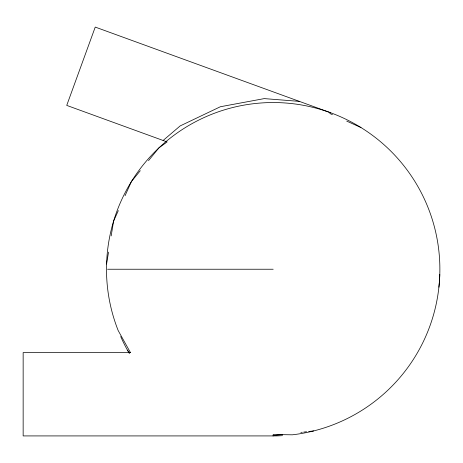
<?xml version="1.0" encoding="UTF-8"?>
<svg xmlns="http://www.w3.org/2000/svg" width="463" height="463" viewBox="0 0 463 463"><rect width="100%" height="100%" fill="white"/><g stroke="black" fill="none" stroke-linecap="round" stroke-linejoin="round"><path stroke-width="0.69" d="M106.577 264.066L108.521 252.15M111.172 235.933L113.585 221.123L118.331 210.607M125.051 195.71L131.48 181.455L140.272 170.702M148.507 160.632L159.023 147.772L167.131 141.938L66.736 105.396L95.239 27.08L330.194 112.596L329.864 113.504L332.457 114.674M163.109 140.474L180.13 125.936L220.388 106.739L264.246 98.607L299.364 101.374M273.182 435.585L282.418 434.52M300.881 432.401L302.304 432.234M303.722 432.072L306.564 431.748M308.694 431.499L313.665 430.931M107.595 269.234L273.182 269.234M346.706 121.098L360.961 127.528M127.475 350.184L129.246 352.575M439.792 274.397A166.692 166.692 0 0 1 438.901 287.199M282.552 435.66A166.692 166.692 0 0 1 272.985 435.92M129.443 353.639A166.692 166.692 0 0 1 120.687 336.532M130.433 352.575L23.15 352.575L23.15 435.92L273.182 435.92L273.182 434.514L292.332 434.815A166.692 166.692 0 0 0 438.085 293.594A166.692 166.692 0 0 0 254.037 103.648A166.692 166.692 0 0 0 118.198 330.588L130.433 352.575"/></g></svg>
